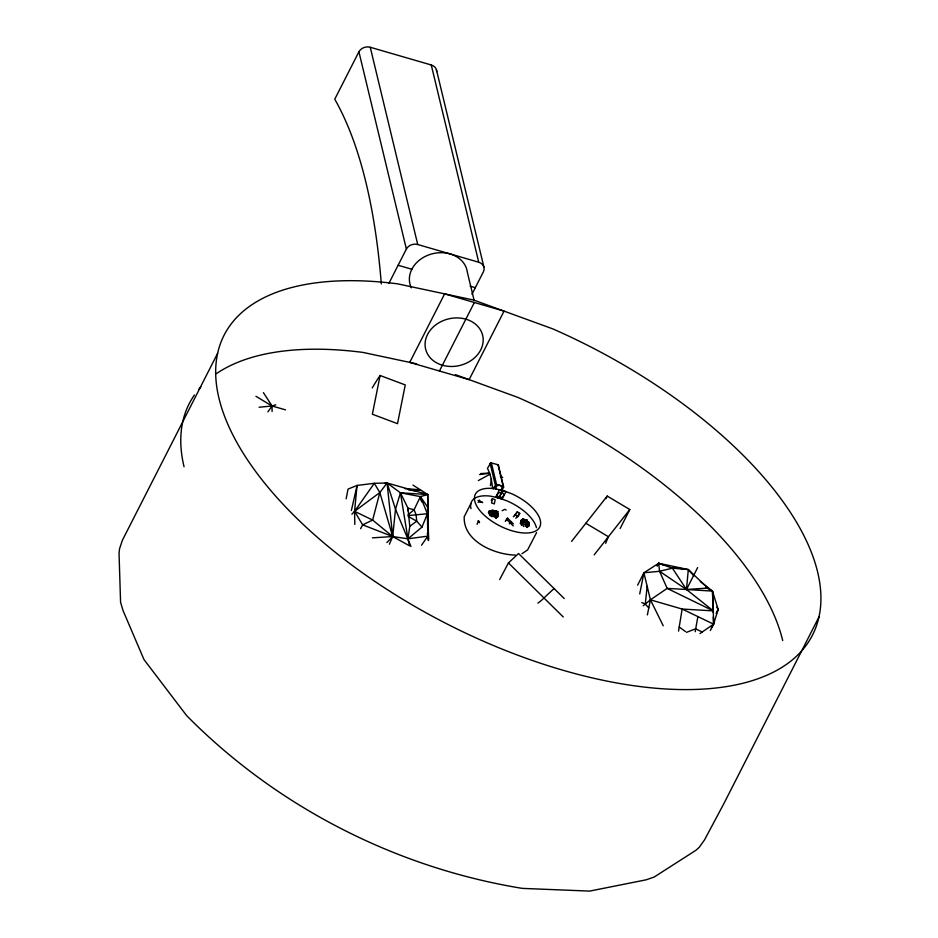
<?xml version="1.0" encoding="UTF-8"?>
<svg xmlns="http://www.w3.org/2000/svg" width="938" height="938" viewBox="0 0 938 938"><rect width="100%" height="100%" fill="white"/><g stroke="black" fill="none" stroke-linecap="round" stroke-linejoin="round"><path stroke-width="1.41" d="M496.003 510.671L497.609 511.702L497.715 517.049M527.379 527.461L527.637 526.734L525.116 526.195L525.444 524.225L528.844 524.424L528.762 522.267L525.163 519.711L521.258 520.262L521.974 523.216L528.88 525.878L528.844 524.424L525.913 522.091L526.112 519.91L522.876 519.218L521.258 520.262L520.649 523.345L520.848 524.154L523.803 521.974L528.762 522.267L528.88 525.878L526.793 527.344L527.156 525.057M637.606 585.171L643.914 572.79L658.687 563.269L688.304 569.554L686.487 589.498L713.314 610.873L713.584 624.145L710.324 630.547M354.799 524.412L354.564 511.316L357.061 485.427L374.309 483.305L387.089 483L427.705 494.525L428.537 539.28M489.648 515.56L489.882 510.706L493.177 510.448L497.609 511.702L497.621 516.252L496.167 518.362L494.631 511.515L493.177 510.448L491.242 510.788L491.77 510.471L493.247 510.612L489.132 514.059L489.882 510.706L488.428 512.828L488.897 511.104M495.639 517.319L493.787 516.299L494.631 511.515L497.609 511.702L494.631 511.515L496.167 518.362M498.582 465.565L498.008 464.72L490.726 462.786L487.443 468.472A90.529 29.887 -73.8 0 1 492.462 487.772M521.798 524.108L521.61 521.739M648.791 607.918L645.262 604.084L647.161 586.309M695.199 631.708L697.872 616.594M407.62 510.682L407.96 508.173L400.444 492.825L387.089 483L384.568 483.457M497.679 515.712L496.823 511.925L495.346 514.012L496.413 514.622L495.651 515.185L495.452 513.192L496.12 513.367L496.988 515.267L495.452 516.545L491.043 516.475M372.445 537.849L392.705 536.548L407.948 538.811L421.983 527.086L416.707 521.176L416.144 514.821L414.08 509.756L407.96 508.173L409.789 526.335L407.948 538.811L409.601 545.857L392.705 536.548L362.666 524.858L354.564 511.316L374.309 483.305L379.843 492.556L392.705 536.548L389.376 544.216M490.41 485.638L491.512 478.556M678.549 631.122L682.149 609.043L650.421 599.828L643.198 605.784M346.157 498.828L348.033 489.097L357.061 485.427L351.363 510.53M639.728 593.93L643.914 572.79L659.543 571.277L672.382 568.17L679.593 567.795L681.973 569.155M380.113 375.493L372.374 414.221L397.513 423.671L405.263 384.932L380.113 375.493A99.803 20.39 -69.4 0 0 372.257 387.922M492.415 498.688L491.559 502.92L494.314 503.952L495.158 499.72L492.415 498.688A10.916 2.228 -69.4 0 0 491.313 500.47M521.516 525.479L521.974 523.216L523.615 526.535M647.372 614.929L650.421 599.828L643.914 572.79M410.961 546.479L395.508 509.217L387.089 483L379.843 492.556L372.632 520.062L362.666 524.858L360.591 528.715M492.38 511.491L491.594 514.493L490.504 515.021L489.613 513.543L491.77 510.471L493.787 516.299L496.401 516.791M711.321 627.874L713.584 624.145L718.168 609.466L712.493 591.092L700.334 581.56M477.114 524.33L478.368 520.672L479.553 522.349M421.983 527.086L427.4 513.743L420.423 496.601L400.444 492.825L395.508 509.217L392.705 536.548L386.878 542.563M496.988 515.267L497.586 513.801L496.823 511.925L497.492 515.771M501.689 488.757L502.815 489.085L503.507 486.459L496.167 484.325L493.224 488.909M716.421 613.171L718.168 609.466L716.796 607.027M428.291 540.476L427.705 494.525L420.423 496.601L414.08 509.756L407.971 514.845M436.686 71.64A9.157 7.492 -13.5 0 0 431.269 64.98L370.252 47.263A8.677 7.094 -13.5 0 0 358.914 51.789L334.749 99.205A827.773 273.286 -73.8 0 1 381.309 283.921M217.651 353.286L122.409 540.218L119.501 548.918L119.044 553.49L120.58 602.325L123.03 610.521L143.983 659.566L186.592 715.565C276.534 806.727 395.988 867.826 522.325 888.38L589.603 891.1L646.2 879.809L654.22 877.007L695.808 850.367L699.232 847.331L704.544 839.862L723.714 803.913L818.956 616.981M388.848 283.464L406.377 249.051L358.914 51.789M472.002 294.18L483.375 271.844A9.157 7.492 -13.5 0 0 478.743 262.23L431.269 64.98M439.441 371.014L474.358 302.493M470.829 503.753L464.228 516.697C462.891 541.156 494.514 554.675 515.325 555.073M470.97 508.666A36.113 17.06 27 0 1 490.527 496.155L498.828 497.926L502.651 490.433L511.292 493.587A36.113 17.06 27 0 1 537.134 530.076A36.113 17.06 27 0 1 483.504 514.493A36.113 17.06 27 0 1 494.349 488.663L502.651 490.433M498.899 498.195L502.721 490.703M516.158 514.012L517.248 511.867L519.722 513.344L518.081 516.557M525.69 522.536L527.133 519.687M536.583 532.585L527.625 549.903L521.962 553.725M605.936 498.606L607.226 496.073L629.808 509.533L620.147 528.493M657.421 565.755L658.687 563.269L672.382 568.17L688.304 569.554L707.827 588.079L686.487 589.498L667.164 588.396L650.421 599.828L663.225 625.775M697.649 567.584L686.487 589.498L659.543 571.277L658.687 563.269L664.104 565.227M716.198 613.335L718.168 609.466M505.265 521.411L507.552 518.151L513.379 523.896M506.368 520.379L507.552 518.151M499.708 579.473L508.443 562.941L518.538 553.502L564.219 598.538M521.505 521.387L522.876 519.218L526.112 519.91L528.246 521.938L525.913 522.091L522.876 519.218L528.762 522.267L528.88 525.878L528.246 521.938M657.116 565.755L658.687 563.269L657.069 565.708M421.537 545.213L427.822 536.137L427.4 513.743L408.264 515.572M488.733 512.277L489.003 511.702M267.905 411.852L272.067 405.99L275.795 404.817M488.663 512.324L489.378 511.362M513.344 516.826L517.248 511.867M515.818 518.304L519.722 513.344M571.582 541.402L607.226 496.073M594.176 554.862L629.808 509.533M496.988 515.701L497.679 514.962M351.891 514.2L354.564 511.316L379.843 492.556M554.065 588.536L543.97 597.963A49.902 45.61 47 0 1 537.908 603.122M409.789 526.335L416.707 521.176L408.171 516.381M699.983 633.56L713.584 624.145L713.349 616.958M478.333 480.573L489.835 474.288M502.17 510.706L504.691 509.334L506.215 510.002M686.546 632.341L695.562 628.8L702.187 631.989M478.134 502.252L481.405 501.76L482.66 502.616L478.017 500.47M479.599 474.558L489.554 473.256M259.099 407.233L272.067 405.99L285.504 409.859M495.346 514.012L497.586 513.801L497.609 514.54L496.823 511.925L497.621 516.252L495.452 516.545L493.177 510.448L493.787 516.299L490.504 515.021M480.831 473.561L489.507 473.057M706.912 588.114L712.493 591.092L713.314 610.873L682.149 609.043L713.584 624.145M404.724 488.592L420.341 489.824L414.291 490.715L408.687 489.976M493.388 510.917L497.609 511.702M416.66 363.862L362.9 352.407A330.199 156.036 27 0 0 216.432 373.617M705.798 587.516L707.827 588.079M406.377 249.051A8.677 7.094 -13.5 0 1 417.727 244.513L478.743 262.23M398.122 265.266L411.841 269.253M470.161 286.184L475.308 287.673M494.373 486.634L495.874 487.068M455.376 374.625L517.846 397.395A330.199 156.036 27 0 1 782.714 640.572M498.828 497.926L507.47 501.08A36.113 17.06 27 0 1 536.442 527.672M500.282 476.293L502.721 477.348M521.411 523.685L520.121 523.146M641.803 602.536L645.262 604.084M489.613 513.543L493.787 516.299M354.564 511.316L372.632 520.062L392.705 536.548L387.089 483M713.314 610.873L667.164 588.396L659.543 571.277M528.844 524.424L523.803 521.974L522.97 520.098M585.84 523.263L608.422 536.735A49.902 6.12 -59.2 0 0 605.702 543.301M255.957 396.293L272.067 405.99L272.079 411.524M412.978 485.11L427.705 494.525L400.444 492.825L407.948 538.811L427.822 536.137L427.294 533.312M679.218 626.994L685.502 631.579M506.438 519.183L513.238 525.89M508.443 562.941L563.257 616.981M688.304 569.554L693.897 575.967M526.112 519.91L526.722 520.613M421.221 500.833L420.423 496.601L427.552 506.989L428.525 540.464M521.258 520.262L521.727 520.953M672.382 568.17L686.487 589.498L712.493 591.092L713.208 612.643M524.377 519.758L525.913 522.091M479.306 500.024L480.596 502.018M263.414 392.635L272.067 405.99M528.024 521.868L529.384 524.272M478.368 520.672L479.224 522.771M420.423 496.601L422.135 502.205M436.428 69.705L483.891 266.967M474.147 300.5L467.323 272.137A29.336 23.966 -13.5 0 0 431.55 253.999A29.336 23.966 -13.5 0 0 411.336 287.802M498.512 465.776L503.706 487.35M498.008 464.72L503.19 486.294M491.336 462.786L496.519 484.36M490.093 463.278L495.287 484.852M370.252 47.263L417.727 244.513M522.876 519.218L523.099 520.637M427.4 513.743L427.681 520.426M184.059 466.749A330.199 156.036 27 0 1 194.412 395.027M198.915 389.176A330.199 156.036 27 0 1 200.884 386.948M495.827 489.097A3.213 2.626 -13.5 0 1 499.274 485.263A3.213 2.626 -13.5 0 1 501.267 489.378M509.299 523.814A5.452 4.983 47 0 0 510.331 523.017L511.433 521.985A5.452 4.983 47 0 1 510.401 522.783M517.037 517.155A5.452 0.668 -59.2 0 1 517.377 516.322L514.903 514.845A5.452 0.668 -59.2 0 0 514.563 515.689M444.647 293.864L409.73 362.385L469.152 379.644L504.058 311.123L444.647 293.864M499.462 489.753L495.651 497.257L502.147 499.133L505.969 491.641L499.462 489.753M473.772 300.078L397.818 283.886A330.199 156.036 27 0 0 298.647 520.098A330.199 156.036 27 0 0 789.046 662.474A330.199 156.036 27 0 0 552.763 328.875L473.772 300.078M442.384 365.222A29.336 23.966 -13.5 0 0 483.023 337.363A29.336 23.966 -13.5 0 0 436.967 323.997A29.336 23.966 -13.5 0 0 442.384 365.222M499.215 497.562A3.213 2.626 -13.5 0 0 503.659 494.514A3.213 2.626 -13.5 0 0 498.629 493.048A3.213 2.626 -13.5 0 0 499.215 497.562"/></g></svg>
